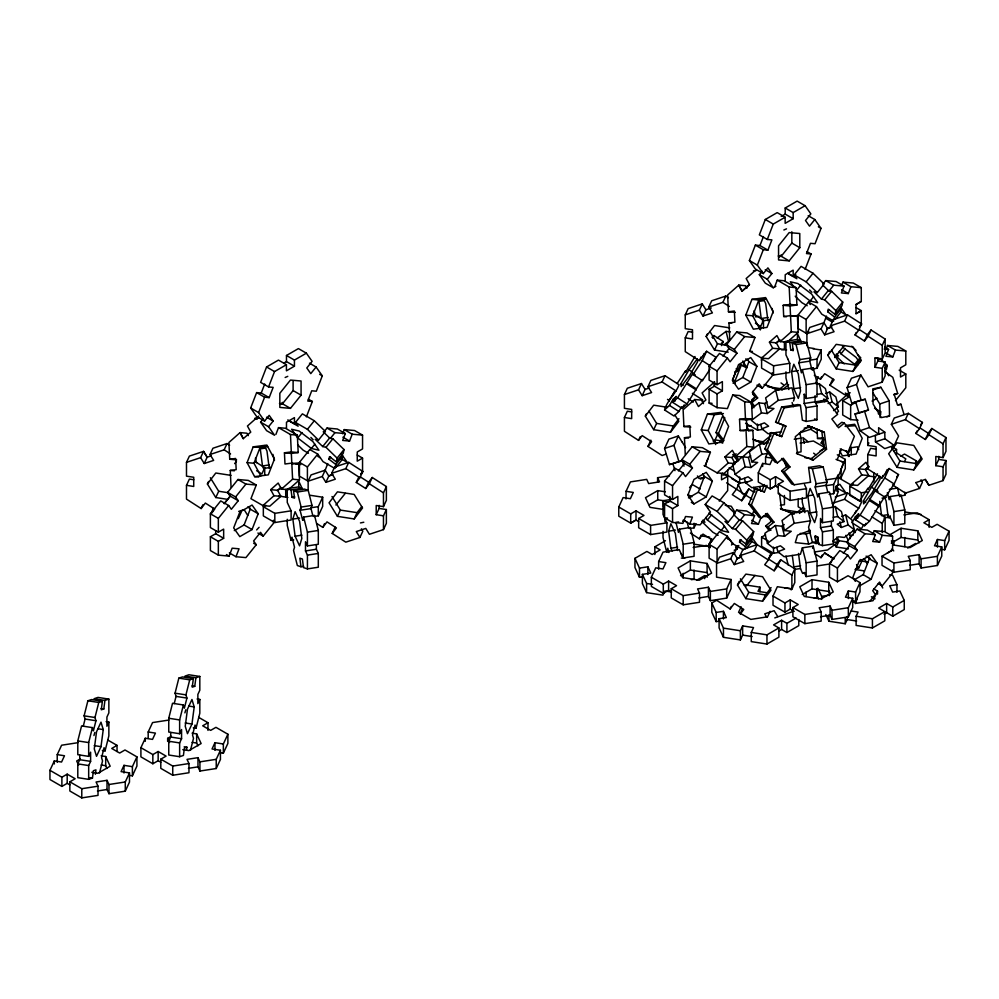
<?xml version="1.0" encoding="UTF-8"?>
<svg xmlns="http://www.w3.org/2000/svg" width="999" height="999" viewBox="0 0 999 999"><rect width="100%" height="100%" fill="white"/><g stroke="black" fill="none" stroke-linecap="round" stroke-linejoin="round"><path stroke-width="1.5" d="M889.984 518.406L890.097 515.621M761.45 360.564L761.787 357.33M79.745 755.107L79.745 759.702L77.797 763.885L77.797 777.672L88.674 779.345L92.457 778.084L93.431 770.691L95.954 769.842L95.367 774.287M83.267 726.261L85.077 719.043L84.103 715.833L87.887 700.786L91.533 699.562L102.41 701.248L101.286 709.814L103.809 708.978L104.932 700.411L108.854 699.1L108.854 712.886L106.918 717.07L106.918 726.261L108.854 722.077L106.144 721.653M100.999 746.665L103.247 729.557L100.999 722.152L96.528 731.805L94.281 748.913L96.516 756.318L100.999 746.665L94.206 745.616M174.226 703.608L176.036 696.39L175.062 693.181L178.846 678.134L182.492 676.922L193.356 678.608L192.233 687.162L194.755 686.325L195.879 677.759L199.812 676.448L199.812 690.234L197.864 694.43L197.864 703.608L199.812 699.425L197.09 699.013M186.513 750.162L186.913 747.202L184.191 746.777M191.958 724.025L194.206 706.917L191.958 699.5L187.475 709.153L185.24 726.261L187.475 733.678L191.958 724.025L185.165 722.976M334.99 468.543L335.826 464.485L328.971 459.228L329.495 456.63L336.351 461.888L343.244 453.309L344.018 449.55L332.879 438.748L329.608 437.987L323.201 431.768M336.351 461.888L337.125 458.129L344.018 449.55M744.929 549.3L745.454 546.69L739.535 542.145L740.072 539.547L745.991 544.08L752.884 535.514L753.683 531.605L742.544 520.804L739.272 520.042L733.978 514.897M745.991 544.08L746.79 540.172L753.683 531.605M833.99 319.717L834.552 317.008L827.696 311.75L828.221 309.141L835.077 314.398L841.97 305.831L842.744 302.073L831.605 291.271L828.333 290.497L822.989 285.327M835.077 314.398L835.851 310.639L842.744 302.073M879.919 358.279L887.274 365.422L886.475 369.33L884.752 371.466L892.794 377.322L897.676 393.469L893.643 394.805M88.674 779.345L88.674 765.559L90.609 761.375L90.609 752.185L88.674 756.368L77.797 754.695L77.797 740.908L81.568 725.936L92.445 727.609L93.406 730.831L95.954 720.729L94.98 717.507L98.764 702.459L102.41 701.248M88.674 756.368L88.674 742.582L92.445 727.609M99.525 772.976L102.547 760.938L101.573 757.729L104.096 747.689L105.07 750.911L102.36 750.486M105.07 750.911L108.854 735.863L108.854 722.077M170.704 732.454L170.704 737.05L168.756 741.233L168.756 755.019L179.633 756.705L179.633 742.919L181.568 738.736L181.568 729.545L179.633 733.728L168.756 732.042L168.756 718.256L172.527 703.284L183.391 704.969L184.365 708.179L186.913 698.076L185.939 694.867L189.723 679.819L193.356 678.608M179.633 733.728L179.633 719.942L183.391 704.969M190.472 750.324L193.506 738.298L192.532 735.077L195.055 725.049L196.029 728.259L193.307 727.846M196.029 728.259L199.812 713.211L199.812 699.425M93.943 735.539L94.843 732.417M184.902 712.886L185.789 709.777M292.857 519.093L295.092 511.688L299.588 521.328L301.823 538.436L299.588 545.854L295.105 536.201L292.857 519.093L299.65 518.044M293.731 539.972L291.021 540.384L291.995 537.175L294.53 547.277L293.556 550.486L297.34 565.534L300.986 566.758L303.696 566.333M289.772 489.498L291.034 489.91L292.008 497.315L294.53 498.151L293.556 490.759L297.34 492.02L301.124 507.067L300.075 510.289L302.685 520.304L303.571 517.107L314.523 515.409L318.306 530.457L318.306 544.243L307.43 545.929L305.494 541.745L305.494 550.936L307.43 555.119L307.43 568.906L318.306 567.22L318.306 553.434L316.371 549.25L316.371 544.655M302.685 520.304L303.646 517.095L307.43 532.142L307.43 545.929M312.837 515.759L311.026 508.591L312 505.382L308.216 490.334L304.433 489.073L293.556 490.759M672.152 551.011L670.866 548.251L668.631 531.181L670.878 523.738L675.349 533.404L677.597 550.486M669.38 551.523L666.658 551.947L667.782 548.226L668.868 552.522M681.181 553.808L683.204 557.979L694.08 556.306L694.08 542.519L690.297 527.472L679.42 529.158L678.446 532.367L675.923 522.34L678.646 521.915M791.57 371.653L793.818 364.223L798.301 373.888L800.549 390.971L798.301 398.401L793.818 388.723L791.57 371.653L798.363 370.604M815.084 395.666L815.084 401.785L817.02 405.981L817.02 419.755L806.156 421.441L806.156 407.654L804.133 403.484L804.207 394.28L806.156 398.464L817.02 396.79L817.02 383.004L813.236 367.957L802.359 369.63L801.398 372.852L798.875 362.812L799.837 359.603L796.053 344.555L792.269 343.294L793.243 350.699L790.721 349.85L789.747 342.457L785.963 341.196L785.963 354.907L787.911 359.103M793.543 401.061L794.517 397.852L791.995 387.824L775.686 390.347L765.634 397.864L768.156 407.892L773.95 408.529L767.257 413.549L761.463 412.912L751.41 420.442L757.679 425.437L764.435 422.864L768.618 426.198L761.85 428.771L760.776 424.475M811.912 369.73L809.739 361.139L810.713 357.917L806.93 342.869L803.146 341.608L792.269 343.294M812.587 370.092L813.236 367.957M807.879 495.829L810.114 488.411L814.61 498.089L816.845 515.159L814.61 522.589L810.114 512.912L807.879 495.829L813.311 494.992M831.38 521.378L831.38 525.973L833.316 530.157L833.316 543.943L822.452 545.616L822.452 531.83L820.504 527.647L820.504 518.456L822.452 522.639L833.316 520.966L833.316 507.18L829.532 492.132L818.668 493.818L817.694 497.027L815.172 487L816.146 483.778L812.362 468.731L808.591 467.482L810.539 482.28M804.207 572.402L806.156 576.585L817.02 574.9L817.02 561.113L813.261 546.141L802.384 547.827L800.436 554.258L784.115 556.705L777.859 551.698L776.772 547.402M777.859 551.698L784.615 549.125L780.444 545.791L773.676 548.364L767.419 543.369L777.846 535.564L784.552 536.288L791.245 531.281L784.54 530.544L782.017 520.516L791.683 513.274L807.991 510.751L810.514 520.779L808.578 527.21L812.362 542.257L816.146 543.518L815.172 536.113L817.694 536.962L818.668 544.355L822.452 545.616M827.846 492.482L826.048 485.314L827.01 482.105L823.226 467.057L819.467 465.796L808.591 467.482M812.612 548.289L813.261 546.141M884.103 517.932L890.034 517.02L893.918 525.324L904.794 523.638L904.794 509.915L901.011 494.88L890.134 496.553L889.16 499.775L887.362 492.607M735.114 463.598L728.221 462.987L724.962 456.918L731.855 457.53L735.114 463.598L723.975 473.476L717.082 472.864L705.144 465.971L707.754 459.128M247.078 462.637L253.197 446.84L266.883 445.067L274.425 459.103L268.306 474.875L254.62 476.648L247.078 462.637L253.971 463.249L260.826 475.986M253.971 463.249L260.09 447.452L267.695 446.466M745.803 315.16L751.922 299.363L765.609 297.59L773.151 311.613L767.032 327.397L753.346 329.171L745.803 315.16L752.697 315.771L760.227 329.782M752.697 315.771L758.815 299.975L766.42 298.988M688.473 497.914L698.289 492.257L704.407 476.461L702.659 473.963M706.243 496.853L712.362 481.056L706.243 472.34L693.98 479.433L687.861 495.204L693.98 503.933L706.243 496.853L698.289 492.257M263.374 418.718L260.614 422.152L266.583 430.644L274.538 435.239L268.569 426.735L273.164 421.029L269.181 415.359L264.585 421.079L256.631 416.483L250.662 407.992L256.631 392.607L261.226 393.019L269.181 397.614L273.164 387.362L268.569 386.95L260.614 382.355L266.583 366.97L278.459 360.102L286.426 364.697L286.426 370.829L294.443 366.196L294.443 360.077L306.381 353.184L312.113 361.351L306.793 367.969L310.776 373.626L316.096 367.008L309.465 363.186M261.226 393.019L264.71 384.041M264.585 421.079L258.616 412.587L264.585 397.202L269.181 397.614M268.569 386.95L274.538 371.566L286.426 364.697M229.345 552.884L235.976 556.718L239.048 548.801L232.155 548.189L229.083 556.106L218.344 555.144L210.389 550.549L210.389 536.763L218.344 541.358L223.651 538.299L223.651 529.108L218.344 532.167L210.389 527.572L210.389 513.786L220.729 500.924L228.684 505.519L231.343 509.29L238.237 500.724L230.27 496.128L227.622 492.357L237.962 479.495L248.301 480.419L256.256 485.014L250.949 498.688L262.887 505.581L269.78 506.193L280.869 496.366L277.597 490.297L270.704 489.672L273.976 495.741L280.869 496.366M275.874 434.465L278.521 427.622L285.414 428.246L297.352 435.139L298.189 452.547L291.333 453.434L284.44 452.809L284.977 463.998L291.82 463.111L298.713 463.723L299.488 479.857L288.349 489.735L281.456 489.11L278.184 483.041L270.704 489.672M234.29 530.619L244.081 524.962L250.225 509.153L248.476 506.668M252.048 529.557L258.179 513.748L252.06 505.044L239.797 512.112L233.666 527.922L239.797 536.625L252.048 529.557L244.081 524.962M306.381 416.858L312.35 401.473L308.366 399.175M316.096 367.008L322.29 375.824L316.321 391.208L311.725 390.796L307.754 401.061L312.35 401.473M324.962 470.754L327.747 463.573M342.657 433.716L344.255 429.607L354.595 430.532L362.55 435.127L362.55 448.913L357.242 451.985L357.242 461.176L362.55 458.104L362.55 471.89L360.676 474.225M324.2 431.58L327.023 428.072L337.362 428.996L345.317 433.591L342.669 440.434L349.563 441.046L352.21 434.203L362.55 435.127M775.923 286.226L773.263 287.749L767.294 279.258L771.89 273.539L767.906 267.882L763.311 273.601L755.356 269.006L749.387 260.514L755.356 245.13L759.952 245.542L767.906 250.137L771.89 239.872L767.294 239.46L759.34 234.865L765.309 219.48L777.185 212.625L785.152 217.22L785.152 223.351L793.169 218.719L793.169 212.587L805.107 205.694L810.838 213.873L805.519 220.492L809.502 226.149L814.822 219.53L808.191 215.697M759.952 245.542L763.436 236.563M763.311 273.601L757.342 265.11L763.311 249.725L767.906 250.137M767.294 239.46L773.263 224.076L785.152 217.22M701.286 429.907L707.417 414.123L721.078 412.35L728.633 426.398L722.514 442.17L708.84 443.956L701.286 429.907L708.179 430.532L715.734 444.567M708.179 430.532L714.31 414.735L723.413 413.561M705.144 465.971L710.401 452.285L702.447 447.689L692.157 446.778L681.817 459.64L684.477 463.411L692.432 468.007L685.539 476.585L682.891 472.802L674.924 468.206L664.585 481.068L664.585 494.855L672.552 499.45L677.846 496.391L677.846 505.581L672.552 508.641L664.585 504.045L664.585 517.832L672.552 522.427L682.891 523.351L685.539 516.52L692.432 517.132L689.772 523.976L683.141 520.142M744.205 430.894L740.072 430.519L739.535 419.343L746.428 419.955L752.347 419.193L751.548 402.422L739.672 395.554L732.779 394.942L727.409 408.591L717.07 407.667L709.115 403.072L709.115 389.285L714.422 386.213L722.377 390.809L722.377 381.618L717.07 384.69L709.115 380.095L709.115 366.308L719.455 353.446L727.409 358.042L730.069 361.813L736.962 353.234L734.302 349.463L726.348 344.867L736.688 332.005L747.027 332.929L754.982 337.525L749.675 351.198L761.613 358.092L768.506 358.716L779.595 348.876L776.323 342.807L769.43 342.195L772.702 348.264L779.595 348.876M774.6 286.975L777.247 280.145L784.14 280.756L796.078 287.65L796.915 305.057L790.059 305.944L783.166 305.332L783.691 316.508L786.45 316.758M733.016 383.141L742.819 377.472L748.938 361.7L747.19 359.203M750.773 382.068L756.892 366.296L750.761 357.567L738.523 364.635L732.379 380.432L738.523 389.16L750.773 382.068L742.819 377.472M805.107 269.368L811.076 253.983L807.092 251.686M814.822 219.53L821.016 228.346L815.047 243.731L810.451 243.319L806.48 253.571L811.076 253.983M734.065 554.27L737.412 545.641M823.688 323.276L826.473 316.084M751.985 515.584L753.521 511.625L756.181 513.161M841.92 284.865L842.981 282.13L853.321 283.054L861.275 287.65L861.275 301.436L856.031 304.533L856.031 313.723L861.338 310.664L855.968 307.567M733.865 513.636L736.688 510.127L746.628 511.013L754.595 515.609L751.523 523.526L758.416 524.138L760.976 517.544M822.926 284.103L825.748 280.594L836.088 281.518L844.043 286.114L841.395 292.944L848.288 293.569L850.936 286.725L861.275 287.65M885.913 349.588L887.512 345.479L897.839 346.403L905.806 350.999L905.806 364.785L900.499 367.844L900.499 377.035L905.806 373.976L905.806 387.762L895.466 400.624M884.59 347.165L888.573 349.463L885.913 356.293L892.806 356.918L895.466 350.075L905.806 350.999M836.887 491.283L837.999 488.411L836.25 485.914M873.226 533.441L874.287 530.706L884.627 531.63L892.582 536.226L892.582 550.012L887.337 553.109M842.744 578.721L837.437 581.78L829.482 577.185L829.482 563.461L839.822 550.599L847.776 555.194L850.436 558.978L857.329 550.399L849.362 545.804L846.715 542.032L857.055 529.17L867.394 530.094L875.349 534.69L872.701 541.52L879.595 542.132L882.242 535.302L892.582 536.226M854.595 579.595L863.173 574.65L869.317 558.828L867.557 556.343M855.306 603.683L857.354 598.413M860.102 585.601L871.14 579.245L877.272 563.424L871.14 554.72L858.89 561.788L852.759 577.597L855.381 581.331M735.339 383.441L732.592 379.845L736.013 371.303M722.689 441.346L715.996 432.579L722.265 416.895L724.787 417.744L718.518 433.416L724 440.596M777.459 462.874L774.937 462.025L764.897 448.876L771.39 432.604L773.913 433.441L767.419 449.712L777.459 462.874L783.253 458.204L789.947 466.97L784.165 471.64L781.643 470.791L787.424 466.121L789.947 466.97M783.391 425.312L779.22 435.751L781.742 436.6L785.913 426.148L775.574 422.152L781.593 407.068L797.901 404.545L800.424 405.382L802.359 420.179L806.156 421.441M775.574 422.152L778.096 422.989L784.115 407.904L800.424 405.382M773.95 522.127L771.428 521.278L765.621 525.949L768.156 526.798L773.95 522.127L767.257 513.349L761.463 518.019L758.94 517.182L748.888 504.02L755.157 488.349L764.435 491.92L767.045 485.389M761.463 518.019L751.41 504.87L757.679 489.185M755.157 488.349L761.912 491.071L764.522 484.54M816.071 382.317L818.256 376.835M799.799 434.215L800.948 431.368M837.199 459.665L841.37 449.213M836.026 459.365L843.955 462.387L837.699 478.059L825.836 479.895M845.604 451.098L848.126 451.935L854.395 436.263L844.342 423.101L841.82 422.265L837.187 425.999M832.916 505.119L838.386 491.408L835.651 487.824M214.76 509.115L205.344 503.059L201.149 508.553L186.488 499.125L186.488 485.339L193.731 486.463L193.731 477.272L186.488 476.148L186.488 462.362L189.398 456.093L203.521 451.386L207.143 457.255L204.233 463.524L200.612 457.654L203.546 451.336L207.168 457.205L211.201 455.856M69.843 784.877L67.195 783.341L61.888 786.413L49.95 779.52L49.95 770.329L54.321 760.913L61.563 762.025L64.485 755.756L57.23 754.632L57.23 762.287M57.23 754.632L61.601 745.217L77.91 742.694M186.488 485.339L189.398 479.07L193.744 479.745M204.233 463.524L213.649 460.389L210.027 454.52L212.937 448.239L227.06 443.531L229.633 445.192M227.947 499.413L215.784 497.539L207.405 483.991L208.579 481.481M210.027 454.52L224.151 449.812L227.06 443.531M201.149 508.553L202.897 504.782M215.784 497.539L218.706 491.258L210.327 477.709M213.474 508.329L210.564 514.597L213.911 510.214M238.274 518.631L241.184 512.35M117.033 751.51L117.033 745.379L111.726 748.451L119.68 753.046L124.987 749.974L136.925 756.867L132.392 766.645L124.001 765.346L121.091 771.628L129.483 772.914L129.483 782.105L125.275 791.171L108.966 793.693L107.018 789.51L107.018 780.319L96.079 782.005L98.014 786.188L98.014 795.379L81.781 797.889L69.843 791.008L69.843 781.817L75.15 778.745L67.195 774.15L61.888 777.222L49.95 770.329M255.307 461.688L264.723 467.744L261.813 474.026L256.668 470.716M160.802 762.225L158.154 760.701L152.847 763.76L140.909 756.867L140.909 747.677L145.28 738.261L152.522 739.385L155.432 733.104L148.189 731.992L148.189 738.111M148.189 731.992L152.56 722.577L168.868 720.054M125.275 791.171L125.275 781.98L129.483 772.914M129.595 775.399L132.392 775.836L136.925 766.058L136.925 756.867M308.142 490.384L308.142 481.193L311.051 474.912L325.174 470.204L328.796 476.073L325.886 482.342L322.265 476.486L325.199 470.154M325.886 482.342L335.302 479.208L331.68 473.339L334.59 467.07L348.713 462.362L362.837 471.441L359.927 477.709L356.306 482.455L365.721 488.511L369.343 483.766L372.252 477.485L386.376 486.563L386.376 500.349L383.466 506.63L376.211 505.506L376.211 514.697L383.466 515.821L386.376 509.54L379.133 508.416L376.211 514.697M313.873 516.495L318.306 515.821L318.306 506.63L322.677 497.215L309.59 495.192M318.306 515.821L322.677 506.406L322.677 497.215M207.979 730.394L207.979 722.739L202.685 725.798L210.639 730.394L215.946 727.334L227.884 734.228L223.351 743.993L214.96 742.694L212.038 748.975L220.429 750.274L220.429 759.465L216.234 768.518L199.925 771.041L197.977 766.857L197.977 757.667L187.025 759.365L188.973 763.548L188.973 772.739L172.74 775.249L160.802 768.356L160.802 759.165L166.109 756.106L158.154 751.51L152.847 754.57L140.909 747.677M331.68 473.339L345.804 468.631L348.713 462.362M316.695 523.451L322.802 527.372L324.55 523.601M216.234 768.518L216.234 759.327L220.429 750.274M220.554 752.759L223.351 753.184L227.884 743.418L227.884 734.228M337.45 516.358L329.071 502.809L337.45 491.833L354.183 494.443L362.55 507.967L354.17 518.943L337.45 516.358L340.359 510.077L331.98 496.528M361.388 528.821L362.837 531.168L359.927 537.45L345.804 542.157L332.217 533.429L335.127 527.147M356.306 482.455L358.629 477.435M365.721 488.511L368.631 482.23L372.252 477.485M354.17 518.943L357.08 512.662L361.738 506.568M383.466 506.63L383.466 492.844L386.376 486.563M359.927 537.45L356.306 531.58L365.784 528.421L369.405 534.29L383.466 529.607L386.376 523.326L386.376 509.54M666.321 454.083L662.087 455.494L647.964 446.416L651.585 441.67L642.17 435.626L638.548 440.372L624.425 431.293L624.425 417.507L631.668 418.631L631.668 409.44L624.425 408.316L624.425 394.53L627.335 388.249L641.458 383.541L645.079 389.41L642.17 395.691L638.548 389.822L641.458 383.541M624.425 417.507L627.335 411.226L631.68 411.9M642.17 395.691L651.585 392.545L647.964 386.688L650.873 380.407L664.997 375.699L679.058 384.727C675.674 393.993 667.27 400.262 664.585 409.965L674 416.009L678.883 411.476L681.68 406.668M714.148 361.338L716.021 357.33L706.605 351.273L699.375 360.714L685.252 351.636L685.252 337.862L692.494 338.973L692.494 329.782L685.252 328.671L685.252 314.885L688.161 308.604L702.285 303.896L705.906 309.765L702.996 316.034L699.375 310.177L702.285 303.896M675.012 415.159L678.821 421.316L670.454 432.28L653.696 429.695L645.342 416.133L646.503 413.623M647.964 386.688L662.087 381.98L664.997 375.699M685.252 337.862L688.186 331.531L692.532 332.205M638.548 440.372L640.297 436.6M702.996 316.034L712.412 312.899L708.791 307.03L711.7 300.761L725.823 296.054L728.396 297.702M653.696 429.695L656.605 423.414L649.013 411.089M638.661 521.628L636.001 520.029L630.706 523.089L618.768 516.196L618.768 507.005L623.126 497.589L630.381 498.713L633.291 492.432L626.048 491.321L626.048 498.976M626.048 491.321L630.419 481.905L646.728 479.383L648.663 483.566L659.54 481.88L657.592 477.697L669.455 475.861M647.964 446.416L650.873 440.147M672.514 395.754L674.263 391.983M674.325 392.033L668.955 400.549M728.246 352.16L714.547 350.05L706.168 336.476L707.329 333.966M708.791 307.03L722.914 302.322L725.823 296.054M699.949 359.465L701.123 356.955M702.971 356.019L704.158 353.459M709.989 369.23L702.422 380.644L693.006 374.6L702.247 360.639L706.605 351.273M712.649 338.224L713.898 335.539L723.313 341.583L721.44 345.617M670.454 432.28L673.363 426.011L678.945 418.693M684.003 466.158L682.379 460.776L669.467 464.61L664.585 448.476L668.943 439.098L678.358 435.964L681.98 441.833M714.547 350.05L717.457 343.768L709.839 331.431M682.379 460.776L678.883 461.476L674 445.329L678.358 435.964M734.64 371.94L737.574 370.966L740.484 364.685M760.576 329.583L760.576 326.536L763.486 320.254L753.221 313.649M671.253 591.795L668.606 590.272L663.299 593.331L651.36 586.438L651.36 577.247L655.731 567.832L662.974 568.955L665.896 562.674L658.641 561.55L658.641 569.218M658.641 561.55L663.011 552.135L679.245 549.625L683.204 557.979L683.204 544.205L679.42 529.158M715.109 442.957L715.109 439.897L717.594 434.515M664.21 592.357L662.911 595.154L646.603 592.632L642.394 583.566L642.394 574.375L650.786 573.076L647.876 566.808L639.485 568.106L634.952 558.329L646.89 551.436L652.197 554.495L660.152 549.9L654.845 546.84L654.845 554.495M689.635 528.533L694.08 527.847L696.028 523.663M690.384 533.054L699.375 538.836L701.123 535.064M711.7 538.611L708.791 544.892L712.412 540.147L702.996 534.09L699.375 538.836M806.905 345.891L806.905 333.703L809.814 327.422L823.938 322.714L827.559 328.584L824.65 334.865L821.028 328.996L823.938 322.714M723.001 475.112L725.823 474.163L739.41 482.904L736.5 489.173L732.304 494.667L741.72 500.724L745.916 495.229L748.825 488.948L753.708 492.095M741.72 500.724L744.63 494.443L748.825 488.948M778.196 487.4L775.536 485.864L770.229 488.923L758.291 482.03L758.291 472.852L762.662 463.436L769.917 464.547L772.826 458.279L765.571 457.155L765.571 463.274M765.571 457.155L768.069 451.773M651.36 577.247L663.299 584.14L668.606 581.081L676.56 585.676L671.253 588.736L671.253 597.926L683.191 604.82L699.5 602.297L699.5 593.106L697.564 588.923L708.428 587.237L708.428 596.428L710.376 600.674L726.685 598.089L731.056 588.673L731.056 579.482L716.558 577.172L716.558 563.461L719.467 557.18L733.591 552.472L737.212 558.341L734.302 564.61L730.681 558.753L733.591 552.472M824.65 334.865L834.065 331.718L830.444 325.849L833.353 319.58L847.477 314.872L861.6 323.951L858.69 330.219L855.069 334.965L864.485 341.021L868.106 336.276L871.016 329.995L885.139 339.073L885.139 352.859L882.229 359.141L874.962 358.067L874.962 367.257L882.229 368.331L885.139 362.05L877.896 360.926L874.987 367.207M811.101 369.18L817.032 368.269L817.032 359.078L821.24 350.025L812.849 348.726M817.032 368.269L821.24 359.215L821.24 350.025M734.215 550.199L737.037 549.263L738.785 545.491M827.834 355.319L836.213 344.343L852.934 346.94L861.313 360.477L852.934 371.453L836.188 368.856L827.834 355.319L829.582 351.548M830.444 325.849L844.567 321.141L847.477 314.872M814.31 375.224L820.491 379.195L821.653 376.685M734.302 564.61L743.718 561.475L740.097 555.606L743.006 549.338L757.13 544.63L771.253 553.696L768.343 559.977L764.722 564.722L774.138 570.779L777.759 566.033L780.669 559.752L794.792 568.831L794.792 582.617L791.882 588.898L784.615 587.812M726.685 598.089L726.685 588.898L731.056 579.482M836.188 368.856L839.11 362.575L831.505 350.274M850.211 392.782L844.567 394.667L829.907 385.239L832.816 378.971M737.487 585.077L745.866 574.1L762.587 576.698L770.966 590.234L762.587 601.211L745.841 598.613L737.487 585.077L739.235 581.306M740.097 555.606L754.22 550.899L757.13 544.63M799.387 433.017L810.676 429.245L811.85 426.735M855.069 334.965L856.23 332.455M716.558 600.212L730.144 608.953L731.305 606.443M741.133 606.805L738.561 612.337L750.836 619.405L767.557 616.82L770.117 611.288M864.485 341.021L867.394 334.74L871.016 329.995M745.841 598.613L748.763 592.332L740.396 578.796M740.147 613.748L742.469 608.728M852.934 371.453L855.843 365.172L860.501 359.078M823.538 444.58L821.178 443.069L822.339 440.559M865.783 410.889L868.481 409.99L865.221 399.225L851.76 403.171L847.077 387.637L851.448 378.221L860.863 375.087L868.106 386.825L882.229 382.118L885.139 375.836L885.139 362.05M743.656 584.64L759.964 587.162L758.016 591.346L767.532 592.819M717.12 599.949L711.812 603.021L716.183 612.437L723.438 611.313L726.348 617.594L719.093 618.706L719.093 627.896L723.463 637.312L740.396 639.934L740.396 630.744L742.644 625.898L753.521 627.584L751.273 632.429L751.273 641.62L766.957 644.043L778.895 637.15L778.895 627.959L773.588 624.899L781.605 620.267L786.912 623.339L796.153 617.994M865.221 399.225L861.175 400.025L856.493 384.503L860.863 375.087M740.396 639.934L742.644 635.089L742.644 625.898M774.138 570.779L777.047 564.497L780.669 559.752M762.587 601.211L765.496 594.929L771.091 587.612M874.987 358.017L882.229 359.141L882.229 345.354L885.139 339.073M794.242 611.388L790.259 609.09L784.952 612.15L773.014 605.257L773.014 596.066L777.359 586.7L791.882 588.898L791.882 575.112L794.792 568.831M833.616 493.693L833.616 484.503L838.149 474.725L838.149 483.916L833.616 493.693L829.17 494.38M841.67 467.157L845.266 459.39L837.312 454.795M838.273 477.21L841.071 477.634L845.266 468.581L845.266 459.39M878.046 491.421L875.686 489.91L875.836 491.358L885.251 497.402L894.155 483.978L898.526 474.562L889.11 468.519L881.855 478.009L867.731 468.931L867.731 454.62L876.123 455.919L876.123 446.728L867.731 445.429L868.893 442.919M793.044 609.353L791.882 611.875L774.787 617.906M832.342 503.334L844.567 499.263L847.477 492.982L861.6 502.06L858.69 508.341L851.448 517.832M867.731 454.62L870.641 448.339L876.235 449.213M814.61 553.533L821.028 557.654L822.189 555.144M867.731 468.931L868.893 466.421M875.361 435.327L875.486 441.883L884.739 448.613L894.155 445.467L898.588 436.039L891.345 424.3L894.255 418.019L908.303 413.336L922.427 422.415L919.517 428.696L915.896 433.441L925.311 439.485L928.933 434.74L931.842 428.471L945.966 437.55L945.966 451.336L943.056 457.604L935.813 456.481L935.813 465.671L943.056 466.795L945.966 460.514L938.723 459.403L935.813 465.671M848.388 548.876L836.213 547.002L839.123 540.721L836.837 537.025M831.031 562.449L833.353 557.43M855.069 513.086L856.23 510.576M891.345 424.3L905.394 419.617L908.303 413.336M881.855 478.009L883.016 475.499M885.476 473.264L887.237 469.468M875.836 491.358L884.739 477.934L889.11 468.519M897.027 467.332L888.66 453.783L897.027 442.832L913.785 445.429L922.139 458.953L913.785 469.93L897.027 467.332L899.937 461.051L891.583 447.502M915.896 433.441L917.057 430.931M904.557 461.55L905.806 458.878L896.39 452.822M855.868 569.018L858.69 568.081L861.6 561.8L860.151 559.452M842.744 578.783L848.051 575.724L859.989 582.617L855.619 592.032L848.376 590.909L845.466 597.177L852.709 598.301L852.709 607.492L848.338 616.907L832.03 619.43L830.094 615.247L830.094 606.056L819.217 607.742L821.153 611.925L821.153 621.116L804.857 623.638L792.906 616.745L792.906 607.554L798.213 604.495L790.259 599.899L784.952 602.959L773.014 596.066M882.229 532.654L882.229 523.476L885.139 517.195L874.924 510.626M925.311 439.485L928.221 433.216L931.842 428.471M848.338 616.907L848.338 607.717L852.709 598.301M915.209 463.648L916.458 460.951L904.52 454.058L900.536 456.356M913.785 469.93L916.695 463.648L921.34 457.554M825.811 614.51L828.933 621.228L845.241 623.751L847.189 619.567L847.189 616.508M852.721 600.774L855.619 601.286L859.989 591.795L859.989 582.617M900.374 495.941L904.794 495.254L906.043 492.569M896.952 592.307L896.952 584.652L889.709 585.764L892.644 592.095L899.887 590.971L904.257 600.387L892.769 607.017L886.637 603.471L878.67 608.066L884.814 611.613L884.814 620.804L872.427 627.959L856.118 625.436L856.118 616.246L858.054 612.062L851.26 611.013M892.557 484.89L905.394 493.131L919.517 488.424L922.427 482.155L920.978 479.807M943.056 457.604L943.056 443.818L945.966 437.55M873.825 588.948L877.509 591.071L873.026 600.724L856.28 603.321L852.609 601.198M925.286 479.47L928.933 485.289L943.056 480.581L945.966 474.3L945.966 460.514M929.157 527.36L929.157 519.705L923.85 522.764L931.805 527.36L937.112 524.3L949.05 531.193L944.679 540.609L937.437 539.485L934.515 545.766L941.77 546.89L941.77 556.081L937.399 565.496L921.09 568.019L919.142 563.836L919.142 554.645L908.278 556.318L910.214 560.501L910.214 569.692L893.905 572.215L882.03 565.359L882.03 556.168L892.582 550.012M937.399 565.496L937.399 556.306L941.77 546.89M941.782 549.35L944.679 549.8L949.05 540.384L949.05 531.193M680.868 383.728L688.948 369.855L697.314 358.903L697.614 361.788L689.535 375.661L681.181 386.601L680.868 383.728L683.216 385.239M664.585 409.965L669.467 405.419L672.964 399.425L676.211 396.403L672.714 402.397L682.13 408.441L687.012 403.908L702.285 379.395L702.422 380.644M682.13 408.441L684.228 404.845M863.361 500.986L871.44 487.137L879.794 476.186L880.094 479.083L872.04 492.919L863.66 503.883L863.361 500.986L865.721 502.497M851.947 522.714L855.444 516.708L858.69 513.686L855.206 519.68L864.61 525.736L869.492 521.191L885.102 495.954L885.251 497.402M863.461 525.162L861.363 528.758L853.121 523.464M864.61 525.736L866.008 523.339M677.085 383.579L685.489 370.891L685.614 372.152L695.017 356.518M672.714 402.397L677.597 397.852L692.869 373.351L695.229 374.862M859.565 500.874L867.969 488.186L868.106 489.435L877.497 473.813M855.206 519.68L860.077 515.147L875.686 489.91M791.146 589.909L792.557 587.899M207.405 483.991L215.784 473.014L231.006 475.374M234.64 463.636L236.463 461.263M361.026 473.813L362.837 471.441M322.802 527.372L326.998 521.878L336.413 527.934L332.217 533.429M645.342 416.133L653.696 405.182L667.407 407.305M737.737 485.102L739.41 482.904M859.789 326.323L861.6 323.951M820.491 379.195L824.687 373.701L834.103 379.757L829.907 385.239M821.178 443.069L823.9 439.51M769.442 556.068L771.253 553.696M730.144 608.953L734.34 603.458L743.756 609.502L740.396 613.898M920.616 424.787L922.427 422.415M821.003 557.704L824.65 552.909L834.065 558.965L824.637 552.959M896.702 476.935L898.526 474.562M706.168 336.476L714.547 325.524L729.745 327.872M280.756 404.508L282.48 402.372M279.458 403.509L282.48 403.783L293.107 390.559L293.107 380.656M290.447 408.379L301.074 395.154L301.061 381.006L290.459 380.057L279.832 393.281L279.832 407.405L290.447 408.379L282.48 403.783M224.188 503.596L230.22 496.091L227.622 492.357L235.577 496.953L238.237 500.724M224.251 503.633L230.27 496.128M218.344 532.167L218.344 518.381L228.684 505.519M235.577 496.953L245.916 484.09L256.256 485.014M290.172 421.603L298.139 426.198L295.479 422.427L302.372 413.861L314.31 420.754L325.399 431.493L318.506 440.072L315.234 439.31L322.714 446.553L325.986 447.327L337.125 458.129M297.727 437.962L291.608 429.258L299.138 431.019L312.837 441.508L318.956 450.224L311.413 448.464L297.727 437.962L302.035 432.604M295.479 422.427L307.417 429.32L314.31 420.754M309.727 449.475L317.744 454.108L307.405 466.97L307.405 480.756L299.45 476.161L299.45 462.375L309.79 449.513M311.413 448.464L314.86 444.168M322.714 446.553L329.608 437.987M330.282 438.511L334.977 432.667L345.317 433.591M325.986 447.327L332.879 438.748M273.489 520.242L273.489 523.314L263.199 536.113L260.552 532.33L253.609 540.971L256.256 544.742L245.916 557.604L235.976 556.718M328.971 459.228L330.694 457.092M335.826 464.485L342.719 455.919L341.883 459.977L335.851 467.47M335.914 505.019L345.317 493.331M773.263 287.749L765.309 283.154L759.34 274.663L762.1 271.241M779.482 257.03L781.206 254.882M778.184 256.019L781.206 256.293L791.832 243.082L791.832 231.756M789.173 260.889L799.799 247.677L799.787 233.529L789.185 232.58L778.558 245.791L778.558 259.927L789.173 260.889L781.206 256.293M722.964 356.144L728.995 348.651L726.348 344.867M717.07 384.69L717.07 370.904L727.409 358.042M734.302 349.463L744.642 336.601L754.982 337.525M788.898 274.126L796.865 278.721L794.205 274.95L801.098 266.371L813.036 273.264L824.125 284.016L817.232 292.595L813.96 291.82L821.44 299.076L824.712 299.837L835.851 310.639M800.761 285.115L796.453 290.484L810.139 300.974L817.681 302.734L811.563 294.031L797.864 283.529L790.334 281.768L793.83 286.75M794.205 274.95L806.143 281.843L813.036 273.264M808.79 331.668L806.131 333.204L798.176 328.609L798.176 314.885L808.516 302.023L816.47 306.618L821.777 314.173L833.715 321.066M810.139 300.974L813.586 296.691M678.446 470.916L684.477 463.411M821.44 299.076L828.333 290.497M672.552 499.45L672.552 485.664L682.891 472.802M692.432 468.007L689.772 464.235L700.112 451.373L710.401 452.285M806.131 333.204L806.131 319.48L816.47 306.618M829.008 291.034L833.703 285.19L844.043 286.114M824.712 299.837L831.605 291.271M750.499 402.847L755.381 396.778L752.309 392.407L759.203 383.828L762.274 388.199L772.215 375.824L772.215 372.764M827.696 311.75L829.42 309.603M689.56 487.637L691.283 485.489M834.552 317.008L841.445 308.429L840.609 312.487L835.439 318.918M707.866 508.291L705.207 504.52L712.1 495.941L723.975 502.797L735.114 513.598L728.221 522.177L724.962 521.416L732.379 528.608L735.651 529.37L746.79 540.172M719.23 501.123L727.684 490.596L727.722 470.142M834.64 357.542L844.043 345.841M859.39 326.748L861.275 324.413L861.275 310.627L855.968 313.686M857.679 365.035L854.657 364.323L840.983 353.833L845.291 348.476M708.828 513.086L722.527 523.576L728.633 532.28L721.103 530.531L707.404 520.029L711.713 514.672M705.207 504.52L717.082 511.376L723.975 502.797M727.359 536.213L717.07 549.025L717.07 562.799L709.115 558.204L709.115 544.43L719.405 531.63L727.359 536.213L732.717 543.706L743.331 549.837M721.103 530.531L724.55 526.236M854.657 364.323L858.965 358.966M732.379 528.608L739.272 520.042M739.947 520.566L744.642 514.722L754.595 515.609M735.651 529.37L742.544 520.804M739.535 542.145L741.258 540.009M884.689 368.631L887.274 365.422M745.454 546.69L752.347 538.111L751.548 542.02L746.378 548.451M746.528 585.901L754.982 575.387M768.456 558.616L772.215 553.946M843.331 553.309L849.362 545.804M837.437 581.78L837.437 568.056L847.776 555.194M857.329 550.399L854.669 546.628L865.009 533.766L875.349 534.69M869.717 601.435L875.349 594.417L872.701 590.646L879.595 582.067L882.754 587.999M256.643 529.92L259.091 527.322M731.48 545.004L733.104 543.281M712.025 337.287L713.898 335.539M721.44 343.331L723.313 341.583M258.629 416.133L247.44 426.011L250.761 432.092L243.281 438.673L240.06 432.604L228.921 442.482L229.72 459.253L236.613 459.865M277.597 490.297L280.806 487.45M262.887 505.581L273.976 495.741M281.456 489.11L292.595 479.233L299.488 479.857M756.243 269.643L746.166 278.534L749.487 284.603L742.057 291.196L738.785 285.115L727.647 294.992L728.446 311.763L735.339 312.387M749.437 284.603L742.007 291.184L738.785 285.115L745.679 285.739L746.99 288.162M703.471 403.646L701.573 400.124L694.68 399.513L683.116 409.765L683.915 426.536L690.809 427.147M712.824 383.429L702.11 392.919L705.893 399.95L698.463 406.543L694.68 399.513M769.43 342.195L776.91 335.564L780.182 341.633L787.075 342.245L798.213 332.367L797.439 316.233L790.546 315.622L783.691 316.508M776.323 342.807L779.532 339.972M761.613 358.092L772.702 348.264M780.182 341.633L791.32 331.755L798.213 332.367M724.962 456.918L732.379 450.324L735.651 456.406L742.544 457.018L753.683 447.14L752.884 430.369L745.991 429.757L740.072 430.519M731.855 457.53L736.088 453.771M717.082 472.864L728.221 462.987M735.651 456.406L746.79 446.528L753.683 447.14M836.388 404.245L846.415 395.354L849.162 395.604M836.413 413.186L838.536 411.301L836.575 407.667M858.541 468.843L865.434 469.468L868.705 475.536L861.812 474.912L858.541 468.843L865.971 462.262L868.581 467.12M865.434 469.468L868.618 466.645M841.495 478.146L838.735 477.897L850.673 484.79L861.812 474.912M868.705 475.536L857.567 485.414L850.673 484.79M826.535 449.275L824.013 448.439L810.651 459.24L813.174 460.077L826.535 449.275L824.3 432.217L808.666 425.899L795.304 436.675L797.527 453.771M751.635 399.9L755.132 397.103L757.654 397.939L751.86 402.609L754.595 406.206M787.237 383.004L778.321 390.209L764.11 384.465M781.967 390.147L788.648 384.752M753.196 439.498L761.713 442.944L770.641 435.751M761.713 442.944L764.235 443.793L769.817 439.285M844.342 423.101L838.561 427.772L831.855 419.006L837.649 414.335L827.609 401.186L825.087 400.337L804.207 403.471M796.852 512.587L803.533 507.18M799.375 513.424L804.944 508.928M717.12 338.087L726.048 331.393L730.381 331.88M724.1 344.767L728.571 341.433L726.048 331.393M752.235 407.904L758.94 402.884L764.735 403.521L766.957 401.848M768.156 407.892L778.209 400.374L794.517 397.852M733.716 463.511L742.644 456.818L748.426 457.455L750.661 455.781M768.281 442.907L759.377 444.28L749.337 451.81L751.86 461.838L757.654 462.475L750.948 467.495L745.167 466.858L735.114 474.375L741.383 479.383L748.139 476.798L752.309 480.132L745.554 482.717L744.467 478.409M751.86 461.838L761.9 454.32L767.831 453.396M833.553 410.601L838.386 406.98L835.863 396.953L829.607 391.945L825.549 393.494M784.252 524.587L782.03 526.261L775.324 525.524L764.897 533.341L767.419 543.369M784.54 530.544L794.205 523.301L810.514 520.779M832.979 540.983L838.561 536.8L844.342 537.437L854.395 529.907L851.872 519.88L845.604 514.885L841.545 516.433M836.563 538.149L837.649 542.457L827.609 549.974L814.26 552.035M775.786 343.057L780.694 340.222M80.357 758.89L76.686 761.013L78.609 765.147M167.645 741.433L167.645 738.361L171.316 736.238M294.443 366.196L286.476 361.601L286.476 355.482L298.414 348.589L306.381 353.184M283.803 363.149L286.476 361.601M277.098 490.596L282.005 487.762M210.389 536.763L215.697 533.703L223.651 538.299M287.25 488.648L287.25 502.435L291.121 510.826L291.121 520.017L274.812 522.539L263.336 515.909L263.336 506.718L265.784 505.307M793.169 218.719L785.202 214.123L785.202 207.992L797.14 201.111L805.107 205.694M329.47 475.674L331.918 474.263M781.193 216.433L785.202 214.123M787.861 273.202L793.169 276.261L795.816 274.737M855.968 304.495L861.275 301.436M826.972 328.896L831.867 326.074M709.065 389.248L717.07 393.881L722.377 390.809M665.359 491.795L657.742 490.621L645.504 497.689L649.974 507.355L663.686 509.478M618.768 507.005L630.706 513.898L636.001 510.839L643.968 515.434L638.661 518.493L638.661 527.759L650.599 534.577L666.907 532.055L666.907 522.864L663.024 514.435L663.024 500.711L671.178 499.45M649.175 504.757L657.742 499.812L665.359 500.986M734.352 463.186L738.323 460.889M858.054 420.254L850.661 419.592L842.706 414.997L842.706 400.686L848.85 397.14L848.85 394.081M664.585 504.045L669.892 500.986L677.846 505.581M842.706 400.686L850.661 405.282L855.581 402.447M872.102 401.086L877.01 398.251M758.291 472.852L770.229 479.732L775.536 476.673L783.491 481.268L778.196 484.328L778.196 493.593L790.134 500.412L806.443 497.889L806.443 488.698L804.495 484.515M820.004 450.936L825.311 447.864L813.436 441.009L800.087 443.069M654.845 546.84L665.459 540.709M775.536 476.673L775.536 485.864L770.229 488.923L770.229 479.732M690.371 560.851L678.096 567.944L682.579 577.597L699.312 580.194L711.588 573.101L707.092 563.448L690.371 560.851L690.371 570.042L680.544 575.711M893.905 450.999L896.553 449.463L896.553 454.058M866.046 468.618L868.493 467.207M836.151 486.401L839.834 484.278L845.966 493.007L835.676 487.175M860.039 501.248L849.824 495.354L849.824 486.163L853.508 484.028M779.445 552.335L773.538 553.246L761.6 546.353L761.6 537.162L765.584 534.865M696.728 580.207L704.682 575.611L707.342 577.147M736.675 559.153L741.583 556.331M812.012 579.682L799.774 586.75L804.257 596.428L820.978 599.013L833.241 591.945L828.758 582.267L812.012 579.682L812.012 588.873L802.222 594.53M890.059 534.627L901.073 528.259L917.831 530.856L922.302 540.521L910.064 547.589L893.306 544.992L891.383 540.859M891.283 543.119L901.073 537.45L917.831 540.047L919.117 542.807M907.654 548.039L915.621 543.444M751.273 632.429L766.957 634.852L778.895 627.959M778.933 631.006L781.605 629.457L786.912 632.517L798.788 625.661L798.788 619.542M856.118 616.246L872.427 618.768L884.814 611.613M883.978 614.198L886.637 612.662L892.769 616.208L904.257 609.577L904.257 600.387M285.152 377.485L287.774 376.348M783.865 229.995L786.5 228.858M800.211 533.379L806.156 534.028L810.414 532.405M810.314 530.307L797.539 535.164L795.291 542.594L808.678 544.068L814.36 541.895M821.166 401.198L827.921 398.626L825.399 388.586L819.168 383.616L816.208 384.078M828.071 403.534L832.13 401.985L838.386 406.98M832.217 507.005L835.176 506.543L841.433 511.55L843.955 521.578L837.199 524.15L841.37 527.484L848.126 524.912L854.395 529.907M186.488 462.362L200.612 457.654M685.252 314.885L699.375 310.177M705.906 309.765L711.288 307.967M308.142 481.193L322.265 476.486M328.796 476.073L332.854 474.675M238.711 511.401L244.131 509.602L247.752 515.472M624.425 394.53L638.548 389.822M806.905 333.703L821.028 328.996M645.079 389.41L649.113 388.062M827.559 328.584L831.605 327.235M664.585 448.476L674 445.329M847.077 387.637L856.493 384.503M872.789 389.985L880.856 387.287L889.21 400.824L889.522 415.984L886.837 416.87M851.76 403.171L861.175 400.025M669.467 464.61L678.883 461.476M880.082 417.607L879.794 403.971L889.21 400.824M894.155 445.467L884.902 438.748L884.777 432.192L869.317 437.4L860.077 430.681L855.019 413.923L868.481 409.99M863.099 411.788L859.065 413.124L855.806 402.372M898.238 405.119L900.923 404.22L904.033 414.498M700.299 479.07L704.345 477.722M860.077 430.681L869.492 427.547L878.733 434.265L878.608 427.709L884.777 432.192M875.486 441.883L884.902 438.748M835.251 497.065L847.477 492.982M915.871 482.604L925.311 479.42L928.933 485.289M716.558 563.461L730.681 558.753M737.212 558.341L741.258 556.992M186.913 747.202L184.39 748.039L183.416 755.444L179.633 756.705M859.103 560.864L864.485 559.078L867.382 563.761M360.452 522.927L363.798 522.252M880.856 387.287L872.776 388.886L873.076 404.021L881.443 417.57L889.522 415.984M897.676 393.469L894.18 394.155L897.427 404.92L900.923 404.22M855.019 413.923L857.716 413.399M704.345 477.36L698.95 478.409L697.439 475.949M753.371 270.954L756.093 270.542M764.41 300.549L758.978 301.398L761.213 318.506L768.019 317.457M756.068 316.808L759.015 316.346M762.249 320.941L769.667 319.792M792.394 316.283L796.852 315.584M258.729 417.782L254.658 418.419L257.18 419.255M787.324 340.984L796.84 339.51L800.624 340.771L789.747 342.457M796.053 344.555L806.93 342.869M781.705 349.95L784.427 349.525L784.427 341.87M790.721 349.85L793.443 349.438M799.837 359.603L810.713 357.917M773.538 365.809L789.772 363.299L789.772 372.49L773.538 375L761.6 368.107L761.6 358.916L773.538 365.809L773.538 375M809.615 360.227L817.032 359.078M798.875 362.812L809.739 361.139M265.697 448.014L260.264 448.851L262.5 465.959L263.786 468.718M262.5 465.959L269.293 464.91M263.524 468.494L270.941 467.345M292.195 464.06L298.127 463.136L300.774 464.672M804.207 394.28L806.156 398.464L806.156 384.677L817.02 383.004M793.818 388.723L800.611 387.674M817.244 394.33L821.69 393.643L827.921 398.626M815.796 403.009L827.609 401.186M806.068 407.667L817.02 405.981M288.611 488.449L298.127 486.975L301.91 488.236L291.034 489.91M297.34 492.02L308.216 490.334M751.098 425.586L746.653 426.273L748.601 430.469M292.008 497.315L294.73 496.89M745.591 423.289L757.529 430.182L763.461 429.258M781.455 431.705L768.119 433.766L761.85 428.771M804.195 428.196L811.6 427.048M312 505.382L301.124 507.067L300.162 510.277L311.026 508.591M263.336 506.718L274.812 513.349L291.121 510.826M310.926 507.767L318.306 506.63M794.23 439.21L801.023 438.149L799.887 433.641M796.94 452.497L801.023 451.873L801.023 438.149M850.024 447.927L857.442 446.778L858.728 449.575M307.43 532.142L318.306 530.457M295.105 536.201L301.898 535.152M812.362 468.731L823.226 467.057M731.693 478.571L739.66 483.166L747.352 481.968M305.494 550.936L316.371 549.25M307.43 555.119L318.306 553.434M765.159 485.651L751.81 487.712L745.554 482.717M670.878 501.348L666.808 501.973L663.024 500.711M781.643 470.791L791.683 483.953L794.205 484.79L810.514 482.267M816.146 483.778L827.01 482.105M815.172 487L826.048 485.314M778.196 484.328L790.134 491.221L806.443 488.698M826.21 485.639L833.616 484.503M638.661 518.493L650.599 525.387L666.907 522.864M780.344 505.294L784.427 504.67L784.427 495.479M849.824 486.163L861.313 492.794L867.244 491.87M682.717 521.278L685.439 520.866M889.36 489.323L897.514 488.061L899.674 496.653M668.631 531.181L675.424 530.119M882.055 498.126L886.138 497.502M822.452 522.639L822.452 508.853L833.316 507.18M810.114 512.912L816.907 511.863M833.266 517.257L837.699 516.583L843.955 521.578M683.204 544.205L694.08 542.519M893.918 525.324L893.918 511.6L904.794 509.915M670.866 548.251L677.659 547.19M888.386 514.61L881.58 515.659L879.719 501.398M693.156 547.477L706.505 545.417L710.326 547.627M820.504 527.647L831.38 525.973M903.87 514.872L917.219 512.812L929.157 519.705M822.452 531.83L833.316 530.157M849 532.879L850.249 535.564L853.158 535.127M818.855 543.094L816.058 543.531L815.097 536.126L817.619 536.975L818.668 544.355M634.952 558.329L634.952 567.519L639.485 577.297L642.282 576.86M691.358 579.695L694.08 579.283L694.08 570.092M806.156 576.585L806.156 562.799L817.02 561.113M792.319 555.469L793.818 566.883L800.611 565.834M794.655 569.418L800.361 568.531L802.609 573.376L805.319 572.951M817.382 565.896L828.159 564.235M671.253 588.736L683.191 595.629L699.5 593.106M708.428 587.237L710.376 591.42L726.685 588.898M882.03 556.168L893.905 563.024L910.214 560.501M919.142 554.645L921.09 558.828L937.399 556.306M698.925 597.964L708.428 596.428M909.639 565.297L919.142 563.836M817.906 588.274L821.653 596.341L828.895 595.229M814.31 598.301L817.02 597.877L817.02 588.686M711.812 603.021L711.812 612.212L716.183 621.628L719.08 621.178M792.906 607.554L804.857 614.447L821.153 611.925M830.094 606.056L832.03 610.239L848.338 607.717M820.579 616.72L830.094 615.247M160.802 759.165L172.74 766.058L188.973 763.548M197.977 757.667L199.925 761.85L216.234 759.327M188.399 768.343L197.977 766.857M69.843 781.817L81.781 788.711L98.014 786.188M107.018 780.319L108.966 784.502L125.275 781.98M97.44 790.983L107.018 789.51M728.446 311.763L734.365 311.001L734.902 322.178L728.983 322.939L729.782 339.71M783.166 305.332L790.022 304.445L796.915 305.057M229.72 459.253L235.639 458.479L236.176 469.667L230.257 470.429L231.056 487.2M284.44 452.809L291.296 451.923L298.189 452.547M295.979 464.073L298.713 463.723M683.915 426.536L689.847 425.761L690.371 436.95L684.452 437.712L685.252 454.483M739.535 419.343L745.454 418.569L752.347 419.193M748.438 430.944L752.884 430.369M845.541 425.474L854.669 424.288L862.212 438.299L856.093 454.095L842.394 455.869L839.659 450.761M855.481 425.686L845.117 426.423M817.07 429.32L817.507 438.461L821.952 437.887M681.318 558.116L685.039 557.829M777.247 280.145L789.185 287.038L796.078 287.65M751.922 299.363L758.815 299.975M728.983 322.939L731.743 323.189M884.14 349.063L888.573 349.463M749.675 351.198L752.434 351.448M732.779 394.942L744.655 401.798L751.548 402.422M878.246 413.736L881.006 413.986M709.115 403.072L712.075 403.334M707.417 414.123L714.31 414.735M817.507 438.461L823.026 438.961M684.452 437.712L688.586 438.086M722.989 441.908L720.029 441.645L722.689 443.181M278.521 427.622L290.459 434.515L297.352 435.139M253.197 446.84L260.09 447.452M763.024 516.358L769.155 516.908M230.257 470.429L234.39 470.791M254.62 476.648L258.753 477.023M664.585 517.832L667.544 518.094M689.772 523.976L700.112 524.887L710.451 512.025L707.804 508.254M833.303 541.97L837.649 542.457M808.353 347.64L814.148 348.539M779.02 348.713L786.638 349.887M717.457 343.768L728.109 345.417M767.719 386.688L781.443 388.811M656.605 423.414L673.363 426.011M899.937 461.051L916.695 463.648M754.432 440.372L763.548 441.783M715.109 439.897L722.352 441.021M804.894 457.629L812.512 458.816M868.331 475.936L874.4 476.873M904.894 511.975L921.203 514.497M780.694 509.278L797.452 511.875M725.187 505.307L731.268 506.243L735.077 512.4M839.123 540.721L848.251 542.132M702.384 536.051L709.802 537.2M860.501 560.914L867.919 562.062M693.968 544.155L710.277 546.678M855.044 569.467L863.948 570.841M889.647 574.825L892.606 575.274L896.952 584.652M278.796 496.028L287.912 497.44M218.706 491.258L227.822 492.669M340.359 510.077L357.08 512.662M690.371 570.042L707.092 572.639L708.378 575.399M812.012 588.873L828.758 591.458L830.044 594.218M642.394 574.375L646.603 583.441L652.534 584.353M664.859 590.971L671.703 592.02M847.189 619.567L856.692 621.041M719.093 618.706L723.463 628.121L740.396 630.744M742.644 635.089L752.16 636.563M199.812 676.448L188.936 674.775L185.015 676.086L195.879 677.759M178.846 678.134L189.723 679.819M192.045 685.901L194.755 686.325M175.062 693.181L185.939 694.867M176.036 696.39L186.913 698.076M188.774 706.068L194.206 706.917M108.854 699.1L97.989 697.414L94.056 698.726L104.932 700.411M87.887 700.786L98.764 702.459M168.756 718.256L179.633 719.942M101.086 708.553L103.809 708.978M84.103 715.833L94.98 717.507M192.083 733.166L196.653 733.878L201.124 743.543L188.886 750.611L182.792 749.675M85.077 719.043L95.954 720.729M170.704 737.05L181.568 738.736M192.083 742.357L196.653 743.069L197.927 745.828M97.815 728.721L103.247 729.557M168.756 741.233L179.633 742.919M77.797 740.908L88.674 742.582M101.124 755.818L105.694 756.518L110.165 766.196L97.927 773.263L91.833 772.314M79.745 759.702L90.609 761.375M101.124 765.009L105.694 765.709L106.968 768.481M77.797 763.885L88.674 765.559M89.735 777.672L92.457 778.084M839.11 362.575L855.843 365.172M748.763 592.332L765.496 594.929M704.083 465.634L706.206 466.258M732.592 379.845L735.114 380.694L741.383 365.01L746.79 367.195M781.593 407.068L784.115 407.904M814.497 418.918L817.02 419.755M807.554 425.636L824.3 432.217M841.433 461.55L843.955 462.387M715.996 432.579L718.518 433.416M764.897 448.876L767.419 449.712M761.912 491.071L764.435 491.92M748.888 504.02L751.41 504.87M307.43 568.906L303.509 567.594L302.385 559.028L299.862 558.191L300.986 566.758M740.209 364.722L745.616 366.895M765.209 384.74L778.009 389.897M778.096 422.989L785.913 426.148M840.196 448.913L848.126 451.935M771.39 432.604L781.742 436.6M796.428 453.509L813.174 460.077M794.305 514.073L781.505 508.916L779.47 493.256M780.406 508.653L793.206 513.811M752.884 439.198L764.235 443.793M818.368 226.81L821.016 228.346M785.202 207.992L793.169 212.587M765.309 219.48L773.263 224.076M791.832 243.082L799.799 247.677M842.981 282.13L850.936 286.725M825.748 280.594L833.703 285.19M841.645 289.735L848.288 293.569M755.356 245.13L763.311 249.725M840.659 311.788L845.966 314.847L840.708 307.392M749.387 260.514L757.342 265.11M765.259 269.718L771.89 273.539M887.512 345.479L895.466 350.075M759.34 274.663L767.294 279.258M807.192 305.744L801.885 302.685L795.204 296.204M825.736 318.231L832.329 322.053M886.175 353.084L892.806 356.918M899.175 370.142L905.806 373.976M798.176 314.885L806.131 319.48M874.525 408.229L881.155 412.05M845.354 393.032L849.337 395.329M736.688 332.005L744.642 336.601M846.415 395.354L849.05 396.878M728.995 348.651L736.962 353.234M745.691 358.916L748.338 360.439M748.938 361.7L756.892 366.296M892.582 447.177L896.553 449.463M756.967 385.139L762.274 388.199M709.115 366.308L717.07 370.904M874.287 530.706L882.242 535.302M713.136 441.034L717.12 443.331M874.287 539.073L879.595 542.132M857.055 529.17L865.009 533.766M775.536 485.926L778.196 487.462M802.16 509.09L798.176 506.793L798.176 499.138M729.045 467.844L734.352 470.904M692.157 446.778L700.112 451.373M846.715 542.032L854.669 546.628M722.377 473.226L727.684 476.286L721.54 479.832L721.54 473.701M866.058 556.131L870.029 558.429M869.317 558.828L877.272 563.424M681.817 459.64L689.772 464.235M704.407 476.461L712.362 481.056M863.173 574.65L871.14 579.245M878.258 583.553L882.242 585.851L892.582 572.989L892.582 569.917M829.482 563.461L837.437 568.056M692.145 484.415L700.099 489.011M736.688 510.127L744.642 514.722M751.785 520.317L758.416 524.138M871.378 596.715L875.049 598.838M664.585 481.068L672.552 485.664M687.911 494.53L691.882 496.828M761.6 537.162L768.231 540.996M691.32 502.397L693.98 503.933M750.261 540.584L756.892 544.405L750.761 535.701M727.409 538.399L730.069 539.935L732.717 543.706M727.359 538.461L730.019 539.997M718.131 535.277L712.824 532.217L701.685 521.416L704.957 522.177L702.834 520.129M709.115 544.43L717.07 549.025M319.643 374.3L322.29 375.824M286.476 355.482L294.443 360.077M266.583 366.97L274.538 371.566M293.107 390.559L301.074 395.154M344.255 429.607L352.21 434.203M327.023 428.072L334.977 432.667M342.919 437.212L349.563 441.046M256.631 392.607L264.585 397.202M357.242 455.044L362.55 458.104M287.799 419.917L294.443 423.751L294.443 417.619L286.476 422.215L286.476 428.346M340.609 458.504L347.24 462.337L341.109 453.633M250.662 407.992L258.616 412.587M266.533 417.195L273.164 421.029M260.614 422.152L268.569 426.735M317.744 456.343L320.404 457.879M308.466 453.234L303.159 450.162L297.59 444.767M333.666 467.782L323.052 461.65L317.744 454.108M299.45 462.375L307.405 466.97M237.962 479.495L245.916 484.09M247.939 507.03L250.412 508.454M250.225 509.153L258.179 513.748M257.892 533.041L263.199 536.113M210.389 513.786L218.344 518.381M253.609 543.219L256.256 544.742M226.423 554.57L229.083 556.106M198.701 717.369L207.979 722.739M107.742 740.022L117.033 745.379M859.152 329.445L867.394 334.74M844.567 321.141L858.69 330.219M868.106 336.276L882.229 345.354M919.979 427.922L928.221 433.216M722.914 302.322L729.332 306.456M755.431 323.226L760.576 326.536M905.394 419.617L919.517 428.696M928.933 434.74L943.056 443.818M810.676 429.245L817.095 433.379M702.247 360.639L710.489 365.934M884.739 477.934L894.155 483.978M688.948 369.855L692.482 372.127M871.44 487.137L874.962 489.41M869.53 499.213L878.945 505.257M686.713 382.654L696.128 388.698M869.679 500.661L879.095 506.705M686.837 383.903L696.253 389.947M692.382 393.306L702.659 399.9L702.659 402.847M662.087 381.98L676.136 391.009M688.186 398.751L693.331 402.06M844.567 499.263L858.69 508.341M872.002 516.895L882.229 523.476M677.597 397.852L687.012 403.908M860.077 515.147L869.492 521.191M672.964 399.425L675.312 400.936M855.444 516.708L857.791 518.219M669.467 405.419L678.883 411.476M852.959 531.031L855.306 532.542M726.623 482.829L744.63 494.443M745.916 495.229L752.022 499.15M768.805 559.203L777.047 564.497M754.22 550.899L768.343 559.977M777.759 566.033L791.882 575.112M360.389 476.935L368.631 482.23M345.804 468.631L359.927 477.709M369.343 483.766L383.466 492.844M224.151 449.812L230.569 453.946M781.018 382.917L783.316 384.627M813.611 453.159L815.908 454.87M891.433 549.175L893.73 550.886M842.419 346.903L856.081 357.367L859.59 362.362M808.066 441.708L802.871 437.55L804.307 443.294M667.507 399.363L669.43 400.899M806.143 281.843L817.232 292.595M851.747 346.228L856.031 350.387M857.604 354.695L860.788 357.779M836.413 353.946L838.536 355.994L835.276 355.232L844.18 363.873M717.082 511.376L728.221 522.177M307.417 429.32L318.506 440.072M809.615 289.935L811.875 292.27M310.889 437.412L313.149 439.747M752.634 391.371L757.654 397.939M752.597 393.806L754.295 396.004M751.161 404.17L753.908 407.754M781.568 458.454L787.424 466.121M784.165 471.64L794.205 484.79M735.264 455.344L738.923 460.127M732.742 454.495L737.312 460.477M765.546 513.598L771.428 521.278M768.156 526.798L770.903 530.382M765.634 525.949L769.292 530.731M885.251 370.741L888.748 375.724M808.516 302.023L810.276 304.545M839.235 351.348L840.983 353.833M705.656 517.532L707.404 520.029M872.964 392.894L879.794 403.971M915.896 482.567L919.492 488.474M742.794 361.026L746.99 367.819M736.176 368.693L737.574 370.966M856.518 564.56L858.69 568.081M834.689 544.53L836.213 547.002M681.992 441.783L685.626 447.652M735.589 546.915L737.037 549.263M777.759 616.583L774.138 610.714L764.722 613.848L766.895 617.37M248.264 435.639L246.953 433.216L240.06 432.604L243.281 438.673M846.553 451.386L849.287 456.481M884.14 496.665L886.063 500.799L888.311 517.907M801.285 341.908L797.452 333.629L797.452 339.747M763.785 299.5L765.696 303.634L767.944 320.741M787.836 359.116L789.772 363.299M845.878 535.339L848.213 540.372M818.531 598.813L817.282 596.116L817.282 588.461M793.818 566.883L795.104 569.642M738.873 485.901L742.619 493.968M302.585 489.448L298.738 481.168L298.738 487.3M264.423 445.579L266.983 451.098L269.231 468.206M167.645 738.361L169.568 742.507M785.039 463.524L786.95 467.669M864.435 410.789L869.492 427.547M672.964 463.923L674.987 470.641M890.134 496.553L893.918 511.6M829.607 391.945L832.13 401.985M823.925 398.826L824.65 401.698M819.168 383.616L821.69 393.643M845.604 514.885L848.126 524.912M802.359 369.63L806.156 384.677M839.922 521.753L841.37 527.484M835.176 506.543L837.699 516.583M772.04 308.429L773.176 312.937M818.668 493.818L822.452 508.853M788.885 389.535L785.963 377.959L785.963 371.828M792.132 402.46L793.206 406.718M775.686 390.347L778.209 400.374M754.12 310.726L755.644 316.745M804.919 512.662L802.259 502.135L802.259 497.839M809.202 530.019L809.952 533.029M806.156 534.028L808.678 544.068M802.384 547.827L806.156 562.799M764.735 403.521L767.257 413.549M791.683 513.274L794.205 523.301M769.967 433.104L770.716 436.113M758.94 402.884L761.463 412.912M782.03 526.261L784.552 536.288M759.377 444.28L761.9 454.32M785.963 556.068L788.236 565.097M775.324 525.524L777.846 535.564M748.426 457.455L750.948 467.495M753.745 487.337L754.882 491.858M742.644 456.818L745.167 466.858M732.592 464.348L735.114 474.375M687.162 522.09L688.598 527.822M666.658 551.947L663.024 537.474L663.024 531.343M272.939 454.383L274.463 460.402M291.021 540.384L287.25 525.412L287.25 519.293M255.407 458.166L256.543 462.662M798.488 553.434L800.549 569.118M776.323 432.492L776.698 435.339M743.606 362.462L744.168 366.733M759.902 486.663L760.464 490.921M746.753 423.251L747.689 430.357M821.777 431.368L824.013 448.439M692.869 373.351L693.006 374.6M823.426 437.699L823.9 447.477M789.185 287.038L790.022 304.445M790.059 305.944L791.32 331.755M746.428 419.955L746.89 429.732M744.655 401.798L745.454 418.569M745.991 429.757L746.79 446.528M290.459 434.515L291.296 451.923M291.333 453.434L292.595 479.233M944.679 540.609L944.679 549.8M943.056 466.795L943.056 480.581M938.723 456.331L938.723 459.403M937.437 539.485L937.437 547.152M921.09 558.828L921.09 568.019M917.831 530.856L917.831 540.047M916.458 460.951L916.458 464.023M904.794 492.195L904.794 495.254M904.794 537.487L904.794 546.678M901.073 528.259L901.073 537.45M893.918 540.709L893.918 545.304M893.905 563.024L893.905 572.215M892.769 607.017L892.769 616.208M886.637 603.471L886.637 612.662M885.139 517.195L885.139 530.981M882.229 368.331L882.229 382.118M877.896 357.867L877.896 360.926M877.509 591.071L877.509 594.13M873.738 472.714L873.738 481.905M872.427 618.768L872.427 627.959M867.731 436.588L867.731 445.429M861.313 492.794L861.313 500.449M855.619 592.032L855.619 601.286M851.26 454.795L851.26 447.177L848.338 453.459L848.338 456.506M850.661 405.282L850.661 419.592M850.249 535.564L850.249 538.636M848.376 590.909L848.376 598.563M845.241 617.619L845.241 623.751M841.071 468.444L841.071 477.634M832.03 610.239L832.03 619.43M829.482 591.033L829.482 595.629M828.933 615.097L828.933 621.228M828.758 582.267L828.758 591.458M821.653 596.341L821.653 599.412M806.156 591.908L806.156 596.49M804.857 614.447L804.857 623.638M793.169 276.261L793.169 270.142L785.202 274.737L785.202 280.856M790.259 599.899L790.259 609.09M790.134 491.221L790.134 500.412M786.912 623.339L786.912 632.517M784.952 602.959L784.952 612.15M781.605 620.267L781.605 629.457M773.538 547.115L773.538 553.246M766.957 634.852L766.957 644.043M763.486 320.254L763.486 327.872M762.662 463.436L762.662 466.496M759.964 587.162L759.964 591.758M757.529 424.051L757.529 430.182M739.66 477.035L739.66 483.166M723.438 611.313L723.438 618.968M723.463 628.121L723.463 637.312M717.07 393.881L717.07 407.667M716.183 612.437L716.183 621.628M710.376 591.42L710.376 600.674M707.092 563.448L707.092 572.639M704.682 575.611L704.682 578.671M694.08 523.251L694.08 527.847M683.204 573.301L683.204 577.897M683.191 595.629L683.191 604.82M672.552 508.641L672.552 522.427M669.892 496.391L669.892 500.986M668.606 581.081L668.606 590.272M664.959 518.618L664.959 521.703M663.548 500.611L663.548 506.743M663.299 584.14L663.299 593.331M657.742 490.621L657.742 499.812M657.592 477.697L657.592 482.292M650.599 525.387L650.599 534.577M647.876 566.808L647.876 574.462M646.603 583.441L646.603 592.632M639.485 568.106L639.485 577.297M636.001 510.839L636.001 520.029L630.706 523.089L630.706 513.898M383.466 515.821L383.466 529.607M379.133 505.357L379.133 508.416M285.714 489.323L285.714 496.978M274.812 513.349L274.812 522.539M264.723 467.744L264.723 475.399M223.351 743.993L223.351 753.184M218.344 541.358L218.344 555.144M215.697 530.644L215.697 533.703M214.96 742.694L214.96 750.361M199.925 761.85L199.925 771.041M196.653 733.878L196.653 743.069M172.74 766.058L172.74 775.249M158.154 751.51L158.154 760.701M152.847 754.57L152.847 763.76M145.28 738.261L145.28 741.333M132.392 766.645L132.392 775.836M124.001 765.346L124.001 773.001M108.966 784.502L108.966 793.693M105.694 756.518L105.694 765.709M81.781 788.711L81.781 797.889M67.195 774.15L67.195 783.341M61.888 777.222L61.888 786.413M54.321 760.913L54.321 763.973M714.422 386.213L714.422 381.618L714.36 386.188"/></g></svg>
